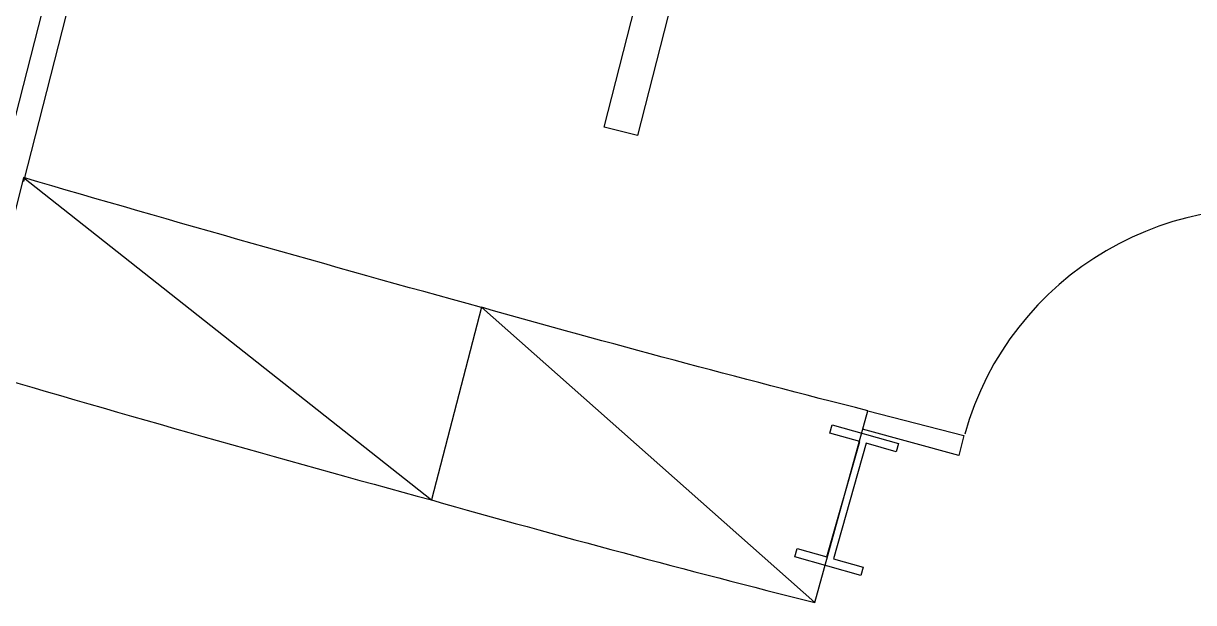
# Model space of a CAD drawing. Extents: x -1.7 to 87, y -33.6 to 19.
# Drawn here: x 35.438 to 38.847, y 7.147 to 8.835 of the extents above; entities that cross this region are included whole.
import ezdxf

# ---------------------------------------------------------------- set-up
doc = ezdxf.new("R2010")
doc.units = 0
for name, color, linetype in [('AR-ARMÁRIOS', 2, 'Continuous'), ('AR-DIV', 2, 'Continuous'), ('AR-EST', 4, 'Continuous'), ('AR-MOB', 2, 'Continuous'), ('AR-POR', 1, 'Continuous')]:
    doc.layers.add(name, color=color, linetype=linetype)

# ---------------------------------------------------------------- blocks, each defined once
blk = doc.blocks.new('estacao de trabalho 290 x 150')
at = {"color": 2}
blk.add_lwpolyline([(-1.45, 0), (1.45, 0), (1.45, 0.1), (-1.45, 0.1)], close=True, dxfattribs=at)

msp = doc.modelspace()

# ---------------------------------------------------------------- linework, layer by layer
at = {"layer": 'AR-ARMÁRIOS'}
msp.add_lwpolyline([(36.7717, 8.007, -0.003937), (35.4376, 8.3857), (35.2967, 7.8231, 0.005051), (36.6264, 7.4461)], format="xyb", dxfattribs=at)
at = {"layer": 'AR-ARMÁRIOS', "color": 1}
for points in [[(35.4376, 8.3857), (36.6264, 7.4461)], [(36.7718, 8.0076), (37.7431, 7.1471)]]:
    msp.add_lwpolyline(points, dxfattribs=at)
at = {"layer": 'AR-ARMÁRIOS'}
msp.add_lwpolyline([(37.8972, 7.7062, -0.006324), (36.7718, 8.0076), (36.6264, 7.4461, 0.00691), (37.7431, 7.1471)], format="xyb", close=True, dxfattribs=at)
at = {"layer": 'AR-DIV'}
for points in [[(37.0465, 14.9537), (35.3708, 8.3955)], [(37.1133, 14.9326), (35.4376, 8.3744)], [(37.8972, 7.7062), (38.1774, 7.634), (38.1628, 7.5758), (37.8824, 7.6527)]]:
    msp.add_lwpolyline(points, dxfattribs=at)
at = {"layer": 'AR-EST'}
msp.add_lwpolyline([(37.7941, 7.6653), (37.9866, 7.6108), (37.9798, 7.5868), (37.8932, 7.6113), (37.7978, 7.2745), (37.8844, 7.25), (37.8775, 7.226), (37.6851, 7.2805), (37.6919, 7.3045), (37.7785, 7.28), (37.8739, 7.6167), (37.7873, 7.6413), (37.7941, 7.6653)], dxfattribs=at)
at = {"layer": 'AR-POR'}
msp.add_arc((39.0467, 7.3955), 0.9001, 76.2495, 164.3861, dxfattribs=at)

# ---------------------------------------------------------------- block references
at = {"layer": 'AR-MOB', "xscale": -1, "rotation": 75.66695549887044}
msp.add_blockref('estacao de trabalho 290 x 150', (37.5852, 9.9127), dxfattribs=at)

doc.saveas('drawing.dxf')
